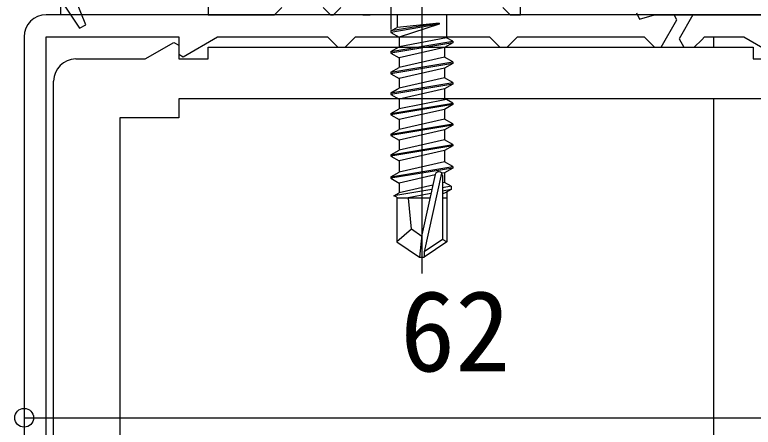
# Model space of a CAD drawing. Units: millimetres, scale not verified. Extents: x -438 to 438, y -681 to 679.
# Drawn here: x -223.9 to -173.8, y 363.5 to 391.5 of the extents above; entities that cross this region are included whole.
import ezdxf
from ezdxf.enums import TextEntityAlignment as Align

# ---------------------------------------------------------------- set-up
doc = ezdxf.new("R2010")
doc.units = ezdxf.units.MM
doc.header["$LTSCALE"] = 4
for name, color, linetype in [('0-2_YKK_11', 7, 'Continuous'), ('0-4_YKK_13', 4, 'Continuous'), ('0-6_YKK_D', 6, 'Continuous')]:
    doc.layers.add(name, color=color, linetype=linetype)
doc.styles.add('ＭＳ ゴシック', font='')
doc.styles.get('ＭＳ ゴシック').set_extended_font_data('MS Gothic')

msp = doc.modelspace()

# ---------------------------------------------------------------- linework, layer by layer
at = {"layer": '0-2_YKK_11'}
for p, q in [((-223.296, 390), (-223.296, 313)), ((-221.296, 316), (-221.296, 387))]:
    msp.add_line(p, q, dxfattribs=at)
for points in [[(-181.723, 391.631), (-181.513, 391.199), (-180.496, 391.5), (-165.296, 391.5), (-162.796, 394)], [(-210.796, 393.2), (-210.796, 391.5), (-206.296, 391.5), (-205.796, 392)], [(-220.796, 392.5), (-219.542, 390.593), (-219.105, 390.823), (-219.796, 392.5)], [(-190.796, 392), (-190.296, 391.5), (-189.596, 391.5), (-189.596, 392.5)], [(-202.996, 392), (-202.496, 391.5), (-202.296, 391.5), (-201.796, 392)], [(-221.796, 313), (-221.796, 390), (-212.796, 390), (-212.796, 388.827), (-212.496, 388.654), (-210.164, 390), (-202.696, 390), (-202.496, 389.8), (-201.996, 389.3), (-201.496, 389.3), (-200.996, 389.8), (-200.796, 390), (-191.696, 390), (-191.496, 389.8), (-190.996, 389.3), (-190.496, 389.3), (-189.996, 389.8), (-189.796, 390), (-181.196, 390), (-180.996, 389.8), (-180.496, 389.3), (-180.046, 389.3), (-178.972, 391.16), (-179.169, 391.5), (-221.796, 391.5)], [(-162.796, 391.5), (-177.892, 391.5), (-178.834, 389.867), (-178.507, 389.3), (-177.796, 389.3), (-177.296, 389.8), (-177.096, 390), (-174.428, 390), (-172.136, 388.677)], [(-219.796, 388.5), (-215.081, 388.5), (-213.136, 389.623), (-212.796, 389.427), (-212.796, 388.5), (-210.796, 388.5), (-210.796, 389.3), (-173.796, 389.3), (-173.796, 388.5), (-171.796, 388.5), (-171.796, 389.427), (-171.455, 389.623), (-169.51, 388.5), (-164.796, 388.5)], [(-171.796, 385.8), (-212.796, 385.8), (-212.796, 384.5), (-216.796, 384.5), (-216.796, 353.25), (-209.796, 353.25), (-209.796, 356.7), (-209.425, 356.854), (-207.796, 355.224), (-207.796, 353.25), (-199.967, 353.25), (-199.775, 353.107), (-198.817, 353.107), (-198.625, 353.25), (-185.967, 353.25), (-185.775, 353.107), (-184.817, 353.107), (-184.625, 353.25), (-176.796, 353.25), (-176.796, 355.224), (-175.166, 356.854), (-174.796, 356.7), (-174.796, 353.25), (-167.796, 353.25)]]:
    msp.add_lwpolyline(points, dxfattribs=at)
for centre in [(-221.796, 390), (-219.796, 387)]:
    msp.add_arc(centre, 1.5, 90, 180, dxfattribs=at)
at = {"layer": '0-4_YKK_13'}
for p, q in [((-220.796, 391.5), (-220.796, 396.5)), ((-196.296, 394.655), (-196.296, 373.94)), ((-198.396, 392.25), (-198.396, 390.5)), ((-220.138, 391.5), (-220.796, 391.5)), ((-200.296, 391.5), (-219.384, 391.5)), ((-200.296, 391.5), (-199.796, 391.5)), ((-190.096, 391.5), (-199.796, 391.5)), ((-197.976, 391.516), (-197.976, 390.642)), ((-194.616, 391.516), (-194.616, 389.942)), ((-190.096, 391.5), (-189.596, 391.5)), ((-181.791, 391.5), (-189.596, 391.5)), ((-174.296, 391.5), (-180.496, 391.5)), ((-162.342, 391.5), (-174.296, 391.5)), ((-195.116, 390.926), (-198.396, 390.4)), ((-198.396, 390.4), (-197.976, 390.642)), ((-195.116, 390.926), (-197.976, 390.642)), ((-195.116, 390.866), (-197.846, 389.982)), ((-198.396, 390.4), (-198.396, 390.3)), ((-198.396, 390.3), (-197.846, 389.982)), ((-198.396, 389), (-194.196, 389.7)), ((-194.196, 389.6), (-198.396, 388.9)), ((-197.846, 389.982), (-197.846, 389.317)), ((-194.616, 389.942), (-197.846, 389.317)), ((-194.196, 389.6), (-194.746, 389.282)), ((-194.196, 389.7), (-194.616, 389.942)), ((-194.196, 389.7), (-194.196, 389.6)), ((-176.496, 390), (-176.496, 389.5)), ((-198.396, 389), (-197.846, 389.317)), ((-194.746, 389.282), (-197.846, 388.582)), ((-194.746, 389.282), (-194.746, 388.617)), ((-176.496, 389.5), (-176.496, 389.3)), ((-198.396, 389), (-198.396, 388.9)), ((-198.396, 388.9), (-197.846, 388.582)), ((-194.746, 388.617), (-197.846, 387.917)), ((-197.846, 388.582), (-197.846, 387.917)), ((-194.196, 388.3), (-194.746, 388.617)), ((-198.396, 387.6), (-194.196, 388.3)), ((-194.196, 388.2), (-198.396, 387.5)), ((-194.196, 388.2), (-194.746, 387.882)), ((-194.196, 388.3), (-194.196, 388.2)), ((-198.396, 387.6), (-197.846, 387.917)), ((-198.396, 387.6), (-198.396, 387.5)), ((-194.746, 387.882), (-197.846, 387.182)), ((-194.746, 387.882), (-194.746, 387.217)), ((-198.396, 387.5), (-197.846, 387.182)), ((-194.746, 387.217), (-197.846, 386.517)), ((-197.846, 387.182), (-197.846, 386.517)), ((-194.196, 386.9), (-194.746, 387.217)), ((-198.396, 386.2), (-194.196, 386.9)), ((-194.196, 386.8), (-198.396, 386.1)), ((-194.196, 386.8), (-194.746, 386.482)), ((-194.196, 386.9), (-194.196, 386.8)), ((-198.396, 386.2), (-197.846, 386.517)), ((-198.396, 386.2), (-197.976, 386.442)), ((-198.396, 386.2), (-198.396, 386.1)), ((-198.396, 386.2), (-198.396, 386.1)), ((-198.396, 386.1), (-197.846, 385.782)), ((-198.396, 386.1), (-197.846, 385.782)), ((-194.746, 386.482), (-197.846, 385.782)), ((-194.746, 386.482), (-194.746, 385.717)), ((-197.846, 385.782), (-197.846, 385.118)), ((-194.616, 385.742), (-197.846, 385.118)), ((-194.196, 385.5), (-194.616, 385.742)), ((-176.496, 385.8), (-176.496, 355.524)), ((-198.396, 384.8), (-194.196, 385.5)), ((-194.196, 385.4), (-198.396, 384.7)), ((-198.396, 384.8), (-197.846, 385.118)), ((-194.746, 385.082), (-194.746, 384.418)), ((-194.196, 385.5), (-194.196, 385.4)), ((-198.396, 384.8), (-198.396, 384.7)), ((-198.396, 384.7), (-197.846, 384.382)), ((-198.396, 383.4), (-194.196, 384.1)), ((-194.746, 384.418), (-197.846, 383.718)), ((-197.846, 384.382), (-197.846, 383.718)), ((-194.196, 384.1), (-194.746, 384.418)), ((-194.196, 384.1), (-194.196, 384)), ((-194.196, 384), (-198.396, 383.3)), ((-198.396, 383.4), (-197.846, 383.718)), ((-194.746, 383.682), (-194.746, 383.018)), ((-198.396, 383.4), (-198.396, 383.3)), ((-198.396, 383.3), (-197.846, 382.982)), ((-198.396, 382), (-194.196, 382.7)), ((-194.196, 382.6), (-198.396, 381.9)), ((-194.746, 383.018), (-197.846, 382.318)), ((-197.846, 382.982), (-197.846, 382.318)), ((-194.196, 382.7), (-194.746, 383.018)), ((-194.196, 382.6), (-194.746, 382.282)), ((-194.196, 382.7), (-194.196, 382.6)), ((-198.396, 382), (-197.846, 382.318)), ((-194.746, 382.282), (-197.846, 381.582)), ((-194.746, 382.282), (-194.746, 381.518)), ((-198.396, 382), (-198.396, 381.9)), ((-198.396, 381.9), (-197.846, 381.582)), ((-197.846, 381.582), (-197.846, 380.818)), ((-198.396, 380.5), (-194.196, 381.2)), ((-194.196, 381.1), (-198.396, 380.4)), ((-194.746, 381.518), (-197.846, 380.818)), ((-194.196, 381.2), (-194.746, 381.518)), ((-194.196, 381.1), (-194.746, 380.782)), ((-194.196, 381.2), (-194.196, 381.1)), ((-198.396, 380.5), (-197.846, 380.818)), ((-195.391, 380.637), (-197.846, 380.082)), ((-195.386, 380.657), (-196.296, 376.556)), ((-194.953, 380.76), (-196.146, 375.412)), ((-194.746, 380.782), (-194.937, 380.739)), ((-194.896, 380.602), (-194.896, 376.255)), ((-194.746, 380.782), (-194.746, 380.118)), ((-198.396, 380.5), (-198.396, 380.4)), ((-198.396, 380.4), (-197.846, 380.082)), ((-197.846, 380.082), (-197.846, 379.418)), ((-194.746, 380.118), (-194.899, 380.083)), ((-194.296, 379.858), (-194.746, 380.118)), ((-195.617, 379.64), (-198.196, 379.215)), ((-195.55, 379.936), (-197.846, 379.418)), ((-194.296, 379.858), (-194.896, 379.759)), ((-194.296, 379.642), (-194.896, 379.526)), ((-194.296, 379.858), (-194.296, 379.642)), ((-198.196, 379.215), (-197.846, 379.418)), ((-197.996, 379.121), (-198.196, 379.215)), ((-197.996, 379.121), (-197.996, 376.095)), ((-195.751, 379.05), (-197.996, 379.05)), ((-195.678, 379.374), (-197.344, 379.05)), ((-194.596, 379.05), (-194.896, 379.05)), ((-194.596, 379.469), (-194.596, 376.095)), ((-196.996, 376.95), (-197.996, 376.095)), ((-196.296, 376.556), (-196.446, 375.05)), ((-196.296, 376.556), (-196.296, 375.05)), ((-197.996, 376.095), (-196.446, 375.05)), ((-194.896, 376.255), (-196.146, 375.412)), ((-194.596, 376.095), (-196.146, 375.05)), ((-194.596, 376.095), (-194.896, 376.255)), ((-196.446, 375.05), (-196.146, 375.05)), ((-196.146, 375.412), (-196.146, 375.05))]:
    msp.add_line(p, q, dxfattribs=at)
for points in [[(-195.116, 390.926), (-195.116, 390.866), (-198.396, 390.3)], [(-194.196, 385.4), (-194.746, 385.082), (-197.846, 384.382)], [(-194.196, 384), (-194.746, 383.682), (-197.846, 382.982)], [(-194.296, 379.642), (-194.746, 379.382), (-194.896, 379.349)], [(-196.296, 376.449), (-196.996, 376.95), (-197.196, 379.05)]]:
    msp.add_lwpolyline(points, dxfattribs=at)
msp.add_arc((-195.144, 380.602), 0.248, 0, 167.191, dxfattribs=at)
at = {"layer": '0-6_YKK_D'}
msp.add_line((-223.296, 364.147), (-161.296, 364.147), dxfattribs=at)
msp.add_circle((-223.296, 364.147), 0.637, dxfattribs=at)

# ---------------------------------------------------------------- texts
at = {"layer": '0-6_YKK_D', "style": 'ＭＳ ゴシック'}
msp.add_text('62', height=5.499, dxfattribs=at).set_placement((-197.772, 365.647), align=Align.BOTTOM_LEFT)

doc.saveas('drawing.dxf')
